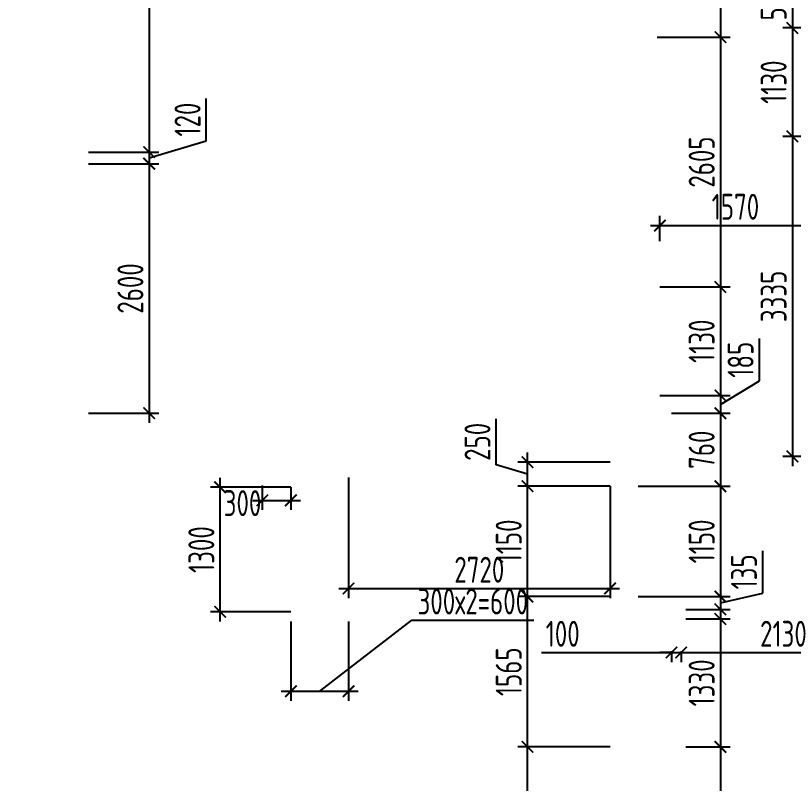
# Model space of a CAD drawing. Header units: millimetres. Extents: x -350007 to 536090, y -888 to 198380.
# Drawn here: x -218743 to -210644, y 102994 to 110994 of the extents above; entities that cross this region are included whole.
import ezdxf

# ---------------------------------------------------------------- set-up
doc = ezdxf.new("R2010")
doc.units = ezdxf.units.MM
doc.layers.add('АР_Размеры нов.', color=15, linetype='Continuous', lineweight=0)
doc.styles.add('ISOCPEUR', font='isocpeur.ttf', dxfattribs={"width": 0.7})
doc.dimstyles.new('R_100', dxfattribs={"dimtxt": 270, "dimasz": 120, "dimexe": 100, "dimexo": 0, "dimgap": 60, "dimtad": 1, "dimdec": 0, "dimrnd": 5, "dimzin": 0, "dimdsep": 46, "dimtxsty": 'ISOCPEUR', "dimblk": 'ARCHTICK', "dimcen": 0, "dimdle": 100, "dimclrd": 256, "dimclre": 256, "dimclrt": 256, "dimadec": 0, "dimazin": 0, "dimtfac": 2, "dimtdec": 0, "dimtofl": 0, "dimtmove": 1, "dimatfit": 3, "dimfxl": 1, "dimtvp": 3, "dimtolj": 1, "dimtzin": 0, "dimarcsym": 0})

# ---------------------------------------------------------------- blocks, each defined once
blk = doc.blocks.new('_ArchTick')
at = {"color": 0, "linetype": 'ByBlock', "const_width": 0.15}
blk.add_lwpolyline([(-0.5, -0.5), (0.5, 0.5)], dxfattribs=at)
blk = doc.blocks.new('*D2746')
at = {"layer": 'АР_Размеры нов.', "lineweight": -2, "ltscale": 100, "transparency": 16777216}
for p, q in [((-211404.8, 112398.7), (-211404.8, 110668.7)), ((-212063.2, 112298.7), (-211304.8, 112298.7)), ((-212063.2, 110768.7), (-211304.8, 110768.7))]:
    blk.add_line(p, q, dxfattribs=at)
at = {"layer": 'АР_Размеры нов.', "lineweight": -2, "ltscale": 100, "transparency": 16777216, "xscale": 120, "yscale": 120, "zscale": 120}
for p, rotation in [((-211404.8, 112298.7), 90), ((-211404.8, 110768.7), 270)]:
    blk.add_blockref('_ArchTick', p, dxfattribs=dict(at, rotation=rotation))
at = {"layer": 'АР_Размеры нов.', "ltscale": 100, "transparency": 16777216, "insert": (-211599.8, 111533.7), "char_height": 270, "attachment_point": 5, "rotation": 90, "style": 'ISOCPEUR'}
blk.add_mtext('\\A1;1530', dxfattribs=at)
blk = doc.blocks.new('*D2748')
at = {"layer": 'АР_Размеры нов.', "lineweight": -2, "ltscale": 100, "transparency": 16777216}
for p, q in [((-210655.5, 110964.7), (-210655.5, 109634.7)), ((-210461.8, 110864.7), (-210755.5, 110864.7)), ((-210461.8, 109734.7), (-210755.5, 109734.7))]:
    blk.add_line(p, q, dxfattribs=at)
at = {"layer": 'АР_Размеры нов.', "lineweight": -2, "ltscale": 100, "transparency": 16777216, "xscale": 120, "yscale": 120, "zscale": 120}
for p, rotation in [((-210655.5, 110864.7), 90), ((-210655.5, 109734.7), 270)]:
    blk.add_blockref('_ArchTick', p, dxfattribs=dict(at, rotation=rotation))
at = {"layer": 'АР_Размеры нов.', "ltscale": 100, "transparency": 16777216, "insert": (-210850.5, 110299.7), "char_height": 270, "attachment_point": 5, "rotation": 90, "style": 'ISOCPEUR'}
blk.add_mtext('\\A1;1130', dxfattribs=at)
blk = doc.blocks.new('*D2749')
at = {"layer": 'АР_Размеры нов.', "lineweight": -2, "ltscale": 100, "transparency": 16777216}
for p, q in [((-211404.8, 106190.7), (-211404.8, 104840.7)), ((-212261.4, 106090.7), (-211304.8, 106090.7)), ((-212261.4, 104940.7), (-211304.8, 104940.7))]:
    blk.add_line(p, q, dxfattribs=at)
at = {"layer": 'АР_Размеры нов.', "lineweight": -2, "ltscale": 100, "transparency": 16777216, "xscale": 120, "yscale": 120, "zscale": 120}
for p, rotation in [((-211404.8, 106090.7), 90), ((-211404.8, 104940.7), 270)]:
    blk.add_blockref('_ArchTick', p, dxfattribs=dict(at, rotation=rotation))
at = {"layer": 'АР_Размеры нов.', "ltscale": 100, "transparency": 16777216, "insert": (-211599.8, 105515.7), "char_height": 270, "attachment_point": 5, "rotation": 90, "style": 'ISOCPEUR'}
blk.add_mtext('\\A1;1150', dxfattribs=at)
blk = doc.blocks.new('*D2750')
at = {"layer": 'АР_Размеры нов.', "lineweight": -2, "ltscale": 100, "transparency": 16777216}
for p, q in [((-211404.8, 103475.4), (-211404.8, 101575.4)), ((-211763, 103375.4), (-211304.8, 103375.4)), ((-211763, 101675.4), (-211304.8, 101675.4))]:
    blk.add_line(p, q, dxfattribs=at)
at = {"layer": 'АР_Размеры нов.', "lineweight": -2, "ltscale": 100, "transparency": 16777216, "xscale": 120, "yscale": 120, "zscale": 120}
for p, rotation in [((-211404.8, 103375.4), 90), ((-211404.8, 101675.4), 270)]:
    blk.add_blockref('_ArchTick', p, dxfattribs=dict(at, rotation=rotation))
at = {"layer": 'АР_Размеры нов.', "ltscale": 100, "transparency": 16777216, "insert": (-211599.8, 102525.4), "char_height": 270, "attachment_point": 5, "rotation": 90, "style": 'ISOCPEUR'}
blk.add_mtext('\\A1;1700', dxfattribs=at)
blk = doc.blocks.new('*D2654')
at = {"layer": 'АР_Размеры нов.', "lineweight": -2, "ltscale": 100, "transparency": 16777216}
for p, q in [((-212033.9, 108642.4), (-212033.9, 108906.5)), ((-210461.8, 108642.4), (-210461.8, 108906.5)), ((-212133.9, 108806.5), (-210361.8, 108806.5))]:
    blk.add_line(p, q, dxfattribs=at)
at = {"layer": 'АР_Размеры нов.', "lineweight": -2, "ltscale": 100, "transparency": 16777216, "xscale": 120, "yscale": 120, "zscale": 120, "rotation": 180}
blk.add_blockref('_ArchTick', (-212033.9, 108806.5), dxfattribs=at)
at = {"layer": 'АР_Размеры нов.', "lineweight": -2, "ltscale": 100, "transparency": 16777216, "xscale": 120, "yscale": 120, "zscale": 120}
blk.add_blockref('_ArchTick', (-210461.8, 108806.5), dxfattribs=at)
at = {"layer": 'АР_Размеры нов.', "ltscale": 100, "transparency": 16777216, "insert": (-211247.9, 109001.5), "char_height": 270, "attachment_point": 5, "style": 'ISOCPEUR'}
blk.add_mtext('\\A1;1570', dxfattribs=at)
blk = doc.blocks.new('*D2730')
at = {"layer": 'АР_Размеры нов.', "lineweight": -2, "ltscale": 100, "transparency": 16777216}
for p, q in [((-216613.5, 104681.9), (-216613.5, 106179.5)), ((-215877, 106079.5), (-216713.5, 106079.5)), ((-215877, 104781.9), (-216713.5, 104781.9))]:
    blk.add_line(p, q, dxfattribs=at)
at = {"layer": 'АР_Размеры нов.', "lineweight": -2, "ltscale": 100, "transparency": 16777216, "xscale": 120, "yscale": 120, "zscale": 120}
for p, rotation in [((-216613.5, 106079.5), 90), ((-216613.5, 104781.9), 270)]:
    blk.add_blockref('_ArchTick', p, dxfattribs=dict(at, rotation=rotation))
at = {"layer": 'АР_Размеры нов.', "ltscale": 100, "transparency": 16777216, "insert": (-216808.5, 105430.7), "char_height": 270, "attachment_point": 5, "rotation": 90, "style": 'ISOCPEUR'}
blk.add_mtext('\\A1;1300', dxfattribs=at)
blk = doc.blocks.new('*D2950')
at = {"layer": 'АР_Размеры нов.', "lineweight": -2, "ltscale": 100, "transparency": 16777216}
for p, q in [((-215877, 104681.3), (-215877, 103854.5)), ((-215576.4, 103954.5), (-214618.9, 104694.8)), ((-215275.8, 104681.3), (-215275.8, 103854.5)), ((-214618.9, 104694.8), (-213346, 104694.8)), ((-215977, 103954.5), (-215175.8, 103954.5))]:
    blk.add_line(p, q, dxfattribs=at)
at = {"layer": 'АР_Размеры нов.', "lineweight": -2, "ltscale": 100, "transparency": 16777216, "xscale": 120, "yscale": 120, "zscale": 120, "rotation": 180}
blk.add_blockref('_ArchTick', (-215877, 103954.5), dxfattribs=at)
at = {"layer": 'АР_Размеры нов.', "lineweight": -2, "ltscale": 100, "transparency": 16777216, "xscale": 120, "yscale": 120, "zscale": 120}
blk.add_blockref('_ArchTick', (-215275.8, 103954.5), dxfattribs=at)
at = {"layer": 'АР_Размеры нов.', "ltscale": 100, "transparency": 16777216, "insert": (-213982.5, 104889.8), "char_height": 270, "attachment_point": 5, "style": 'ISOCPEUR'}
blk.add_mtext('\\A1;300х2=600', dxfattribs=at)
blk = doc.blocks.new('*D2799')
at = {"layer": 'АР_Размеры нов.', "lineweight": -2, "ltscale": 100, "transparency": 16777216}
for p, q in [((-216174.5, 106096.4), (-216174.5, 105843.5)), ((-215877, 106079.5), (-215877, 105843.5)), ((-216274.5, 105943.5), (-215777, 105943.5))]:
    blk.add_line(p, q, dxfattribs=at)
at = {"layer": 'АР_Размеры нов.', "lineweight": -2, "ltscale": 100, "transparency": 16777216, "xscale": 120, "yscale": 120, "zscale": 120, "rotation": 180}
blk.add_blockref('_ArchTick', (-216174.5, 105943.5), dxfattribs=at)
at = {"layer": 'АР_Размеры нов.', "lineweight": -2, "ltscale": 100, "transparency": 16777216, "xscale": 120, "yscale": 120, "zscale": 120}
blk.add_blockref('_ArchTick', (-215877, 105943.5), dxfattribs=at)
at = {"layer": 'АР_Размеры нов.', "ltscale": 100, "transparency": 16777216, "insert": (-216380, 105914.5), "char_height": 270, "attachment_point": 5, "style": 'ISOCPEUR'}
blk.add_mtext('\\A1;300', dxfattribs=at)
blk = doc.blocks.new('*D2989')
at = {"layer": 'АР_Размеры нов.', "lineweight": -2, "ltscale": 500, "transparency": 16777216}
for p, q in [((-217352.2, 115791.9), (-217352.2, 109470.6)), ((-217983.9, 115691.9), (-217252.2, 115691.9)), ((-217983.9, 109570.6), (-217252.2, 109570.6))]:
    blk.add_line(p, q, dxfattribs=at)
at = {"layer": 'АР_Размеры нов.', "lineweight": -2, "ltscale": 500, "transparency": 16777216, "xscale": 120, "yscale": 120, "zscale": 120}
for p, rotation in [((-217352.2, 115691.9), 90), ((-217352.2, 109570.6), 270)]:
    blk.add_blockref('_ArchTick', p, dxfattribs=dict(at, rotation=rotation))
at = {"layer": 'АР_Размеры нов.', "lineweight": 13, "ltscale": 500, "transparency": 16777216, "insert": (-217547.2, 112631.3), "char_height": 270, "attachment_point": 5, "rotation": 90, "style": 'ISOCPEUR'}
blk.add_mtext('\\A1;6120', dxfattribs=at)
blk = doc.blocks.new('*D2990')
at = {"layer": 'АР_Размеры нов.', "lineweight": -2, "ltscale": 500, "transparency": 16777216}
for p, q in [((-216757.2, 109689.1), (-216757.2, 110130.4)), ((-217352.2, 109510.6), (-216757.2, 109689.1)), ((-217352.2, 109670.6), (-217352.2, 109350.6)), ((-217983.9, 109570.6), (-217252.2, 109570.6)), ((-217983.9, 109450.6), (-217252.2, 109450.6))]:
    blk.add_line(p, q, dxfattribs=at)
at = {"layer": 'АР_Размеры нов.', "lineweight": -2, "ltscale": 500, "transparency": 16777216, "xscale": 120, "yscale": 120, "zscale": 120}
for p, rotation in [((-217352.2, 109570.6), 90), ((-217352.2, 109450.6), 270)]:
    blk.add_blockref('_ArchTick', p, dxfattribs=dict(at, rotation=rotation))
at = {"layer": 'АР_Размеры нов.', "lineweight": 13, "ltscale": 500, "transparency": 16777216, "insert": (-216952.2, 109909.7), "char_height": 270, "attachment_point": 5, "rotation": 90, "style": 'ISOCPEUR'}
blk.add_mtext('\\A1;120', dxfattribs=at)
blk = doc.blocks.new('*D2991')
at = {"layer": 'АР_Размеры нов.', "lineweight": -2, "ltscale": 500, "transparency": 16777216}
for p, q in [((-217352.2, 109550.6), (-217352.2, 106750.7)), ((-217983.9, 109450.6), (-217252.2, 109450.6)), ((-217983.9, 106850.7), (-217252.2, 106850.7))]:
    blk.add_line(p, q, dxfattribs=at)
at = {"layer": 'АР_Размеры нов.', "lineweight": -2, "ltscale": 500, "transparency": 16777216, "xscale": 120, "yscale": 120, "zscale": 120}
for p, rotation in [((-217352.2, 109450.6), 90), ((-217352.2, 106850.7), 270)]:
    blk.add_blockref('_ArchTick', p, dxfattribs=dict(at, rotation=rotation))
at = {"layer": 'АР_Размеры нов.', "lineweight": 13, "ltscale": 500, "transparency": 16777216, "insert": (-217547.2, 108150.6), "char_height": 270, "attachment_point": 5, "rotation": 90, "style": 'ISOCPEUR'}
blk.add_mtext('\\A1;2600', dxfattribs=at)
blk = doc.blocks.new('*D2992')
at = {"layer": 'АР_Размеры нов.', "lineweight": -2, "ltscale": 500, "transparency": 16777216}
for p, q in [((-211404.8, 110868.7), (-211404.8, 108066)), ((-212063.2, 110768.7), (-211304.8, 110768.7)), ((-212033.9, 108166), (-211304.8, 108166))]:
    blk.add_line(p, q, dxfattribs=at)
at = {"layer": 'АР_Размеры нов.', "lineweight": -2, "ltscale": 500, "transparency": 16777216, "xscale": 120, "yscale": 120, "zscale": 120}
for p, rotation in [((-211404.8, 110768.7), 90), ((-211404.8, 108166), 270)]:
    blk.add_blockref('_ArchTick', p, dxfattribs=dict(at, rotation=rotation))
at = {"layer": 'АР_Размеры нов.', "lineweight": 13, "ltscale": 500, "transparency": 16777216, "insert": (-211599.8, 109467.4), "char_height": 270, "attachment_point": 5, "rotation": 90, "style": 'ISOCPEUR'}
blk.add_mtext('\\A1;2605', dxfattribs=at)
blk = doc.blocks.new('*D2993')
at = {"layer": 'АР_Размеры нов.', "lineweight": -2, "ltscale": 500, "transparency": 16777216}
for p, q in [((-211404.8, 108266), (-211404.8, 106936)), ((-212033.9, 108166), (-211304.8, 108166)), ((-211882.8, 107036), (-211304.8, 107036))]:
    blk.add_line(p, q, dxfattribs=at)
at = {"layer": 'АР_Размеры нов.', "lineweight": -2, "ltscale": 500, "transparency": 16777216, "xscale": 120, "yscale": 120, "zscale": 120}
for p, rotation in [((-211404.8, 108166), 90), ((-211404.8, 107036), 270)]:
    blk.add_blockref('_ArchTick', p, dxfattribs=dict(at, rotation=rotation))
at = {"layer": 'АР_Размеры нов.', "lineweight": 13, "ltscale": 500, "transparency": 16777216, "insert": (-211599.8, 107601), "char_height": 270, "attachment_point": 5, "rotation": 90, "style": 'ISOCPEUR'}
blk.add_mtext('\\A1;1130', dxfattribs=at)
blk = doc.blocks.new('*D2994')
at = {"layer": 'АР_Размеры нов.', "lineweight": -2, "ltscale": 500, "transparency": 16777216}
for p, q in [((-210999.3, 107187.6), (-210999.3, 107628.9)), ((-211404.8, 106943.3), (-210999.3, 107187.6)), ((-211404.8, 107136), (-211404.8, 106750.7)), ((-212033.9, 107036), (-211304.8, 107036)), ((-211763, 106850.7), (-211304.8, 106850.7))]:
    blk.add_line(p, q, dxfattribs=at)
at = {"layer": 'АР_Размеры нов.', "lineweight": -2, "ltscale": 500, "transparency": 16777216, "xscale": 120, "yscale": 120, "zscale": 120}
for p, rotation in [((-211404.8, 107036), 90), ((-211404.8, 106850.7), 270)]:
    blk.add_blockref('_ArchTick', p, dxfattribs=dict(at, rotation=rotation))
at = {"layer": 'АР_Размеры нов.', "lineweight": 13, "ltscale": 500, "transparency": 16777216, "insert": (-211194.3, 107408.3), "char_height": 270, "attachment_point": 5, "rotation": 90, "style": 'ISOCPEUR'}
blk.add_mtext('\\A1;185', dxfattribs=at)
blk = doc.blocks.new('*D2995')
at = {"layer": 'АР_Размеры нов.', "lineweight": -2, "ltscale": 500, "transparency": 16777216}
for p, q in [((-211404.8, 106950.7), (-211404.8, 105990.7)), ((-211914, 106850.7), (-211304.8, 106850.7)), ((-211763, 106090.7), (-211304.8, 106090.7))]:
    blk.add_line(p, q, dxfattribs=at)
at = {"layer": 'АР_Размеры нов.', "lineweight": -2, "ltscale": 500, "transparency": 16777216, "xscale": 120, "yscale": 120, "zscale": 120}
for p, rotation in [((-211404.8, 106850.7), 90), ((-211404.8, 106090.7), 270)]:
    blk.add_blockref('_ArchTick', p, dxfattribs=dict(at, rotation=rotation))
at = {"layer": 'АР_Размеры нов.', "lineweight": 13, "ltscale": 500, "transparency": 16777216, "insert": (-211599.8, 106470.7), "char_height": 270, "attachment_point": 5, "rotation": 90, "style": 'ISOCPEUR'}
blk.add_mtext('\\A1;760', dxfattribs=at)
blk = doc.blocks.new('*D2996')
at = {"layer": 'АР_Размеры нов.', "lineweight": -2, "ltscale": 500, "transparency": 16777216}
for p, q in [((-210964.4, 104977.8), (-210964.4, 105419.1)), ((-211404.8, 105040.7), (-211404.8, 104707.7)), ((-211404.8, 104874.2), (-210964.4, 104977.8)), ((-212261.4, 104940.7), (-211304.8, 104940.7)), ((-211763, 104807.7), (-211304.8, 104807.7))]:
    blk.add_line(p, q, dxfattribs=at)
at = {"layer": 'АР_Размеры нов.', "lineweight": -2, "ltscale": 500, "transparency": 16777216, "xscale": 120, "yscale": 120, "zscale": 120}
for p, rotation in [((-211404.8, 104940.7), 90), ((-211404.8, 104807.7), 270)]:
    blk.add_blockref('_ArchTick', p, dxfattribs=dict(at, rotation=rotation))
at = {"layer": 'АР_Размеры нов.', "lineweight": 13, "ltscale": 500, "transparency": 16777216, "insert": (-211159.4, 105198.5), "char_height": 270, "attachment_point": 5, "rotation": 90, "style": 'ISOCPEUR'}
blk.add_mtext('\\A1;135', dxfattribs=at)
blk = doc.blocks.new('*D2997')
at = {"layer": 'АР_Размеры нов.', "lineweight": -2, "ltscale": 500, "transparency": 16777216}
for p, q in [((-211404.8, 104807.7), (-211404.8, 103275.4)), ((-211763, 104707.7), (-211304.8, 104707.7)), ((-211763, 103375.4), (-211304.8, 103375.4))]:
    blk.add_line(p, q, dxfattribs=at)
at = {"layer": 'АР_Размеры нов.', "lineweight": -2, "ltscale": 500, "transparency": 16777216, "xscale": 120, "yscale": 120, "zscale": 120}
for p, rotation in [((-211404.8, 104707.7), 90), ((-211404.8, 103375.4), 270)]:
    blk.add_blockref('_ArchTick', p, dxfattribs=dict(at, rotation=rotation))
at = {"layer": 'АР_Размеры нов.', "lineweight": 13, "ltscale": 500, "transparency": 16777216, "insert": (-211599.8, 104041.6), "char_height": 270, "attachment_point": 5, "rotation": 90, "style": 'ISOCPEUR'}
blk.add_mtext('\\A1;1330', dxfattribs=at)
blk = doc.blocks.new('*D3043')
at = {"layer": 'АР_Размеры нов.', "lineweight": -2, "ltscale": 500, "transparency": 16777216}
for p, q in [((-210655.5, 111523.9), (-210655.5, 110764.7)), ((-210461.8, 111423.9), (-210755.5, 111423.9)), ((-210461.8, 110864.7), (-210755.5, 110864.7))]:
    blk.add_line(p, q, dxfattribs=at)
at = {"layer": 'АР_Размеры нов.', "lineweight": -2, "ltscale": 500, "transparency": 16777216, "xscale": 120, "yscale": 120, "zscale": 120}
for p, rotation in [((-210655.5, 111423.9), 90), ((-210655.5, 110864.7), 270)]:
    blk.add_blockref('_ArchTick', p, dxfattribs=dict(at, rotation=rotation))
at = {"layer": 'АР_Размеры нов.', "lineweight": 13, "ltscale": 500, "transparency": 16777216, "insert": (-210850.5, 111144.3), "char_height": 270, "attachment_point": 5, "rotation": 90, "style": 'ISOCPEUR'}
blk.add_mtext('\\A1;560', dxfattribs=at)
blk = doc.blocks.new('*D3044')
at = {"layer": 'АР_Размеры нов.', "lineweight": -2, "ltscale": 500, "transparency": 16777216}
for p, q in [((-210655.5, 109834.7), (-210655.5, 106300.7)), ((-210461.8, 109734.7), (-210755.5, 109734.7)), ((-210461.8, 106400.7), (-210755.5, 106400.7))]:
    blk.add_line(p, q, dxfattribs=at)
at = {"layer": 'АР_Размеры нов.', "lineweight": -2, "ltscale": 500, "transparency": 16777216, "xscale": 120, "yscale": 120, "zscale": 120}
for p, rotation in [((-210655.5, 109734.7), 90), ((-210655.5, 106400.7), 270)]:
    blk.add_blockref('_ArchTick', p, dxfattribs=dict(at, rotation=rotation))
at = {"layer": 'АР_Размеры нов.', "lineweight": 13, "ltscale": 500, "transparency": 16777216, "insert": (-210850.5, 108067.7), "char_height": 270, "attachment_point": 5, "rotation": 90, "style": 'ISOCPEUR'}
blk.add_mtext('\\A1;3335', dxfattribs=at)
blk = doc.blocks.new('*D4021')
at = {"layer": 'АР_Размеры нов.', "lineweight": -2, "transparency": 16777216}
for p, q in [((-213267, 104358.3), (-211914, 104358.3)), ((-211914, 104358.3), (-212034, 104358.3)), ((-211914, 104373.2), (-211914, 104258.3)), ((-211914, 104358.3), (-211814, 104358.3)), ((-211814, 104373.2), (-211814, 104258.3)), ((-211814, 104358.3), (-211694, 104358.3))]:
    blk.add_line(p, q, dxfattribs=at)
at = {"layer": 'АР_Размеры нов.', "lineweight": -2, "transparency": 16777216, "xscale": 120, "yscale": 120, "zscale": 120}
blk.add_blockref('_ArchTick', (-211914, 104358.3), dxfattribs=at)
at = {"layer": 'АР_Размеры нов.', "lineweight": -2, "transparency": 16777216, "xscale": 120, "yscale": 120, "zscale": 120, "rotation": 180}
blk.add_blockref('_ArchTick', (-211814, 104358.3), dxfattribs=at)
at = {"layer": 'АР_Размеры нов.', "transparency": 16777216, "insert": (-213046.4, 104553.3), "char_height": 270, "attachment_point": 5, "style": 'ISOCPEUR'}
blk.add_mtext('\\A1;100', dxfattribs=at)
blk = doc.blocks.new('*D4022')
at = {"layer": 'АР_Размеры нов.', "lineweight": -2, "transparency": 16777216}
for p, q in [((-209682.4, 104399.8), (-209682.4, 104258.3)), ((-211914, 104358.3), (-209582.4, 104358.3)), ((-211814, 104373.2), (-211814, 104258.3))]:
    blk.add_line(p, q, dxfattribs=at)
at = {"layer": 'АР_Размеры нов.', "lineweight": -2, "transparency": 16777216, "xscale": 120, "yscale": 120, "zscale": 120, "rotation": 180}
blk.add_blockref('_ArchTick', (-211814, 104358.3), dxfattribs=at)
at = {"layer": 'АР_Размеры нов.', "lineweight": -2, "transparency": 16777216, "xscale": 120, "yscale": 120, "zscale": 120}
blk.add_blockref('_ArchTick', (-209682.4, 104358.3), dxfattribs=at)
at = {"layer": 'АР_Размеры нов.', "transparency": 16777216, "insert": (-210748.2, 104553.3), "char_height": 270, "attachment_point": 5, "style": 'ISOCPEUR'}
blk.add_mtext('\\A1;2130', dxfattribs=at)
blk = doc.blocks.new('*D7128')
at = {"layer": 'АР_Размеры нов.', "lineweight": -2, "transparency": 16777216}
for p, q in [((-213413.5, 101575.4), (-213413.5, 103475.4)), ((-212554, 103375.4), (-213513.5, 103375.4)), ((-212554, 101675.4), (-213513.5, 101675.4))]:
    blk.add_line(p, q, dxfattribs=at)
at = {"layer": 'АР_Размеры нов.', "lineweight": -2, "transparency": 16777216, "xscale": 120, "yscale": 120, "zscale": 120}
for p, rotation in [((-213413.5, 103375.4), 90), ((-213413.5, 101675.4), 270)]:
    blk.add_blockref('_ArchTick', p, dxfattribs=dict(at, rotation=rotation))
at = {"layer": 'АР_Размеры нов.', "transparency": 16777216, "insert": (-213608.5, 102525.4), "char_height": 270, "attachment_point": 5, "rotation": 90, "style": 'ISOCPEUR'}
blk.add_mtext('\\A1;1700', dxfattribs=at)
blk = doc.blocks.new('*D7129')
at = {"layer": 'АР_Размеры нов.', "lineweight": -2, "transparency": 16777216}
for p, q in [((-213413.5, 103275.4), (-213413.5, 105040.7)), ((-212554, 104940.7), (-213513.5, 104940.7)), ((-212554, 103375.4), (-213513.5, 103375.4))]:
    blk.add_line(p, q, dxfattribs=at)
at = {"layer": 'АР_Размеры нов.', "lineweight": -2, "transparency": 16777216, "xscale": 120, "yscale": 120, "zscale": 120}
for p, rotation in [((-213413.5, 104940.7), 90), ((-213413.5, 103375.4), 270)]:
    blk.add_blockref('_ArchTick', p, dxfattribs=dict(at, rotation=rotation))
at = {"layer": 'АР_Размеры нов.', "transparency": 16777216, "insert": (-213608.5, 104158), "char_height": 270, "attachment_point": 5, "rotation": 90, "style": 'ISOCPEUR'}
blk.add_mtext('\\A1;1565', dxfattribs=at)
blk = doc.blocks.new('*D7130')
at = {"layer": 'АР_Размеры нов.', "lineweight": -2, "transparency": 16777216}
for p, q in [((-213413.5, 104840.7), (-213413.5, 106190.7)), ((-212554, 106090.7), (-213513.5, 106090.7)), ((-212554, 104940.7), (-213513.5, 104940.7))]:
    blk.add_line(p, q, dxfattribs=at)
at = {"layer": 'АР_Размеры нов.', "lineweight": -2, "transparency": 16777216, "xscale": 120, "yscale": 120, "zscale": 120}
for p, rotation in [((-213413.5, 106090.7), 90), ((-213413.5, 104940.7), 270)]:
    blk.add_blockref('_ArchTick', p, dxfattribs=dict(at, rotation=rotation))
at = {"layer": 'АР_Размеры нов.', "transparency": 16777216, "insert": (-213608.5, 105515.7), "char_height": 270, "attachment_point": 5, "rotation": 90, "style": 'ISOCPEUR'}
blk.add_mtext('\\A1;1150', dxfattribs=at)
blk = doc.blocks.new('*D7131')
at = {"layer": 'АР_Размеры нов.', "lineweight": -2, "transparency": 16777216}
for p, q in [((-213738.5, 106313.2), (-213738.5, 106792.3)), ((-213413.5, 105990.7), (-213413.5, 106440.7)), ((-212554, 106340.7), (-213513.5, 106340.7)), ((-213413.5, 106215.7), (-213738.5, 106313.2)), ((-212554, 106090.7), (-213513.5, 106090.7))]:
    blk.add_line(p, q, dxfattribs=at)
at = {"layer": 'АР_Размеры нов.', "lineweight": -2, "transparency": 16777216, "xscale": 120, "yscale": 120, "zscale": 120}
for p, rotation in [((-213413.5, 106340.7), 90), ((-213413.5, 106090.7), 270)]:
    blk.add_blockref('_ArchTick', p, dxfattribs=dict(at, rotation=rotation))
at = {"layer": 'АР_Размеры нов.', "transparency": 16777216, "insert": (-213933.5, 106552.7), "char_height": 270, "attachment_point": 5, "rotation": 90, "style": 'ISOCPEUR'}
blk.add_mtext('\\A1;250', dxfattribs=at)
blk = doc.blocks.new('*D7171')
at = {"layer": 'АР_Размеры нов.', "lineweight": -2, "transparency": 16777216}
for p, q in [((-301542.1, 115210.7), (-301542.1, 114752.6)), ((-301341.3, 115050.7), (-301341.3, 114752.6)), ((-301642.1, 114852.6), (-301241.3, 114852.6)), ((-301441.7, 114852.6), (-301263.2, 114257.6)), ((-301263.2, 114257.6), (-300784.1, 114257.6)), ((-182483.9, 67738.2), (-182925.2, 67738.2)), ((-182493.8, 67218.2), (-182483.9, 67738.2)), ((-182543.8, 66845.6), (-182543.8, 67318.2)), ((-182443.8, 66845.6), (-182443.8, 67318.2)), ((-182543.8, 67218.2), (-182663.8, 67218.2)), ((-182443.8, 67218.2), (-182543.8, 67218.2)), ((-182443.8, 67218.2), (-182323.8, 67218.2))]:
    blk.add_line(p, q, dxfattribs=at)
at = {"layer": 'АР_Размеры нов.', "lineweight": -2, "transparency": 16777216, "xscale": 120, "yscale": 120, "zscale": 120, "rotation": 180}
for p in [(-301542.1, 114852.6), (-182443.8, 67218.2)]:
    blk.add_blockref('_ArchTick', p, dxfattribs=at)
at = {"layer": 'АР_Размеры нов.', "lineweight": -2, "transparency": 16777216, "xscale": 120, "yscale": 120, "zscale": 120}
for p in [(-301341.3, 114852.6), (-182543.8, 67218.2)]:
    blk.add_blockref('_ArchTick', p, dxfattribs=at)
at = {"layer": 'АР_Размеры нов.', "transparency": 16777216, "char_height": 270, "attachment_point": 5, "style": 'ISOCPEUR'}
for s, insert in [('\\A1;200', (-301023.6, 114452.6)), ('\\A1;100', (-182704.5, 67933.2))]:
    blk.add_mtext(s, dxfattribs=dict(at, insert=insert))
blk = doc.blocks.new('*D7182')
at = {"layer": 'АР_Размеры нов.', "lineweight": -2, "transparency": 16777216}
for p, q in [((-215275.8, 106180.7), (-215275.8, 104925.3)), ((-212554, 106090.7), (-212554, 104925.3)), ((-215375.8, 105025.3), (-212454, 105025.3))]:
    blk.add_line(p, q, dxfattribs=at)
at = {"layer": 'АР_Размеры нов.', "lineweight": -2, "transparency": 16777216, "xscale": 120, "yscale": 120, "zscale": 120, "rotation": 180}
blk.add_blockref('_ArchTick', (-215275.8, 105025.3), dxfattribs=at)
at = {"layer": 'АР_Размеры нов.', "lineweight": -2, "transparency": 16777216, "xscale": 120, "yscale": 120, "zscale": 120}
blk.add_blockref('_ArchTick', (-212554, 105025.3), dxfattribs=at)
at = {"layer": 'АР_Размеры нов.', "transparency": 16777216, "insert": (-213914.9, 105220.3), "char_height": 270, "attachment_point": 5, "style": 'ISOCPEUR'}
blk.add_mtext('\\A1;2720', dxfattribs=at)
blk = doc.blocks.new('*D7184')
at = {"layer": 'АР_Размеры нов.', "lineweight": -2, "transparency": 16777216}
for p, q in [((-186100.2, 131670.6), (-186002.7, 131995.6)), ((-186002.7, 131995.6), (-185655.9, 131995.6)), ((-186145.2, 131370.7), (-186145.2, 131770.6)), ((-186055.2, 131530.7), (-186055.2, 131770.6)), ((-186145.2, 131670.6), (-186265.2, 131670.6)), ((-186145.2, 131670.6), (-186055.2, 131670.6)), ((-186055.2, 131670.6), (-185935.2, 131670.6)), ((-281863.4, 59884.7), (-281863.4, 59308.8)), ((-281179, 59884.7), (-281179, 59308.8)), ((-281963.4, 59408.8), (-281079, 59408.8))]:
    blk.add_line(p, q, dxfattribs=at)
at = {"layer": 'АР_Размеры нов.', "lineweight": -2, "transparency": 16777216, "xscale": 120, "yscale": 120, "zscale": 120}
for p in [(-186145.2, 131670.6), (-281179, 59408.8)]:
    blk.add_blockref('_ArchTick', p, dxfattribs=at)
at = {"layer": 'АР_Размеры нов.', "lineweight": -2, "transparency": 16777216, "xscale": 120, "yscale": 120, "zscale": 120, "rotation": 180}
for p in [(-186055.2, 131670.6), (-281863.4, 59408.8)]:
    blk.add_blockref('_ArchTick', p, dxfattribs=at)
at = {"layer": 'АР_Размеры нов.', "transparency": 16777216, "char_height": 270, "attachment_point": 5, "style": 'ISOCPEUR'}
for s, insert in [('\\A1;90', (-185829.3, 132190.6)), ('\\A1;685', (-281521.2, 59603.8))]:
    blk.add_mtext(s, dxfattribs=dict(at, insert=insert))
blk = doc.blocks.new('*D7185')
at = {"layer": 'АР_Размеры нов.', "lineweight": -2, "transparency": 16777216}
for p, q in [((-152915.4, 120873.4), (-152915.4, 121314.7)), ((-153510.4, 120694.9), (-152915.4, 120873.4)), ((-153510.4, 120520.7), (-153510.4, 120869.1)), ((-154303.9, 120769.1), (-153410.4, 120769.1)), ((-154463.9, 120620.7), (-153410.4, 120620.7)), ((-280686, 59784.7), (-280686, 60786.4)), ((-281179, 60686.4), (-280586, 60686.4)), ((-281179, 59884.7), (-280586, 59884.7))]:
    blk.add_line(p, q, dxfattribs=at)
at = {"layer": 'АР_Размеры нов.', "lineweight": -2, "transparency": 16777216, "xscale": 120, "yscale": 120, "zscale": 120}
for p, rotation in [((-153510.4, 120769.1), 90), ((-153510.4, 120620.7), 270), ((-280686, 60686.4), 90), ((-280686, 59884.7), 270)]:
    blk.add_blockref('_ArchTick', p, dxfattribs=dict(at, rotation=rotation))
at = {"layer": 'АР_Размеры нов.', "transparency": 16777216, "char_height": 270, "attachment_point": 5, "rotation": 90, "style": 'ISOCPEUR'}
for s, insert in [('\\A1;150', (-153110.4, 121094.1)), ('\\A1;800', (-280881, 60285.5))]:
    blk.add_mtext(s, dxfattribs=dict(at, insert=insert))
blk = doc.blocks.new('*D7186')
at = {"layer": 'АР_Размеры нов.', "lineweight": -2, "transparency": 16777216}
for p, q in [((-172392.8, 113364.4), (-172392.8, 115310.7)), ((-171328.9, 115210.7), (-172492.8, 115210.7)), ((-171328.9, 113464.4), (-172492.8, 113464.4)), ((-280686, 59984.7), (-280686, 55406)), ((-281179, 59884.7), (-280586, 59884.7)), ((-281179, 55506), (-280586, 55506))]:
    blk.add_line(p, q, dxfattribs=at)
at = {"layer": 'АР_Размеры нов.', "lineweight": -2, "transparency": 16777216, "xscale": 120, "yscale": 120, "zscale": 120}
for p, rotation in [((-172392.8, 115210.7), 90), ((-172392.8, 113464.4), 270), ((-280686, 59884.7), 90), ((-280686, 55506), 270)]:
    blk.add_blockref('_ArchTick', p, dxfattribs=dict(at, rotation=rotation))
at = {"layer": 'АР_Размеры нов.', "transparency": 16777216, "char_height": 270, "attachment_point": 5, "rotation": 90, "style": 'ISOCPEUR'}
for s, insert in [('\\A1;1745', (-172587.8, 114337.6)), ('\\A1;4380', (-280881, 57695.3))]:
    blk.add_mtext(s, dxfattribs=dict(at, insert=insert))

msp = doc.modelspace()

# ---------------------------------------------------------------- dimensions: what is measured, and where the dimension line sits
at = {"layer": 'АР_Размеры нов.'}
for base, p1, p2, picture, middle in [((-186055.2, 131670.6), (-186145.2, 131370.7), (-186055.2, 131530.7), '*D7184', (-185942.7, 132190.6)), ((-281179, 59408.8), (-281863.4, 59884.7), (-281179, 59884.7), '*D7184', (-281521.2, 59603.8)), ((-301341.3, 114852.6), (-301542.1, 115210.7), (-301341.3, 115050.7), '*D7171', (-301203.2, 114452.6)), ((-212554, 105025.3), (-215275.8, 106180.7), (-212554, 106090.7), '*D7182', (-213914.9, 105220.3)), ((-209682.4, 104358.3), (-211814, 104373.2, 0.6), (-209682.4, 104399.8, 0.6), '*D4022', (-210748.2, 104553.3))]:
    dim = msp.add_linear_dim(base=base, p1=p1, p2=p2, dimstyle='R_100', override={"dimpost": '\\X'}, dxfattribs=at)
    dim.commit()
    dim.dimension.update_dxf_attribs({"geometry": picture, "text_midpoint": middle})
for base, p1, p2, picture, middle in [((-153510.4, 120769.1), (-154463.9, 120620.7), (-154303.9, 120769.1), '*D7185', (-153110.4, 120933.4)), ((-280686, 60686.4), (-281179, 59884.7), (-281179, 60686.4), '*D7185', (-280881, 60285.5)), ((-172392.8, 115210.7), (-171328.9, 113464.4), (-171328.9, 115210.7), '*D7186', (-172587.8, 114337.6)), ((-280686, 55506), (-281179, 59884.7), (-281179, 55506), '*D7186', (-280881, 57695.3)), ((-213413.5, 106340.7), (-212554, 106090.7), (-212554, 106340.7), '*D7131', (-213933.5, 106373.2)), ((-213413.5, 106090.7), (-212554, 104940.7), (-212554, 106090.7), '*D7130', (-213608.5, 105515.7)), ((-213413.5, 104940.7), (-212554, 103375.4), (-212554, 104940.7), '*D7129', (-213608.5, 104158)), ((-213413.5, 103375.4), (-212554, 101675.4), (-212554, 103375.4), '*D7128', (-213608.5, 102525.4))]:
    dim = msp.add_linear_dim(base=base, p1=p1, p2=p2, angle=90, dimstyle='R_100', override={"dimpost": '\\X'}, dxfattribs=at)
    dim.commit()
    dim.dimension.update_dxf_attribs({"geometry": picture, "text_midpoint": middle})
at = {"layer": 'АР_Размеры нов.', "lineweight": 13, "ltscale": 500}
for base, p1, p2, override, picture, middle in [((-217352.2, 109570.6), (-217983.9, 115691.9), (-217983.9, 109570.6), {"dimpost": '\\X'}, '*D2989', (-217547.2, 112631.3)), ((-210655.5, 110864.7), (-210461.8, 111423.9), (-210461.8, 110864.7), {"dimpost": '\\X'}, '*D3043', (-210850.5, 111144.3)), ((-211404.8, 108166), (-212063.2, 110768.7), (-212033.9, 108166), {"dimpost": '\\X', "dimfxl": 300, "dimarcsym": 1}, '*D2992', (-211599.8, 109467.4)), ((-217352.2, 109450.6), (-217983.9, 109570.6), (-217983.9, 109450.6), {"dimpost": '\\X'}, '*D2990', (-216952.2, 109749.1)), ((-210655.5, 106400.7), (-210461.8, 109734.7), (-210461.8, 106400.7), {"dimpost": '\\X', "dimfxl": 300, "dimarcsym": 1}, '*D3044', (-210850.5, 108067.7)), ((-217352.2, 106850.7), (-217983.9, 109450.6), (-217983.9, 106850.7), {"dimpost": '\\X'}, '*D2991', (-217547.2, 108150.6)), ((-211404.8, 107036), (-212033.9, 108166), (-211882.8, 107036), {"dimpost": '\\X', "dimfxl": 300, "dimarcsym": 1}, '*D2993', (-211599.8, 107601)), ((-211404.8, 106090.7), (-211914, 106850.7), (-211763, 106090.7), {"dimpost": '\\X'}, '*D2995', (-211599.8, 106470.7)), ((-211404.8, 103375.4), (-211763, 104707.7), (-211763, 103375.4), {"dimpost": '\\X', "dimfxl": 300, "dimarcsym": 1}, '*D2997', (-211599.8, 104041.6))]:
    dim = msp.add_linear_dim(base=base, p1=p1, p2=p2, angle=90, dimstyle='R_100', override=override, dxfattribs=at)
    dim.commit()
    dim.dimension.update_dxf_attribs({"geometry": picture, "text_midpoint": middle})
at = {"layer": 'АР_Размеры нов.'}
for base, p1, p2, picture, middle in [((-182543.8, 67218.2), (-182443.8, 66845.6), (-182543.8, 66845.6), '*D7171', (-182543.9, 67738.2)), ((-211814, 104358.3), (-211914, 104373.2), (-211814, 104373.2, 0.6), '*D4021', (-213046.4, 104245.5))]:
    dim = msp.add_linear_dim(base=base, p1=p1, p2=p2, dimstyle='R_100', override={"dimpost": '\\X'}, dxfattribs=at)
    dim.commit()
    dim.dimension.update_dxf_attribs({"geometry": picture, "text_midpoint": middle, "dimtype": 160})
at = {"layer": 'АР_Размеры нов.', "ltscale": 100}
for base, p1, p2, picture, middle in [((-211404.8, 110768.7), (-212063.2, 112298.7), (-212063.2, 110768.7), '*D2746', (-211599.8, 111533.7)), ((-210655.5, 109734.7), (-210461.8, 110864.7), (-210461.8, 109734.7), '*D2748', (-210850.5, 110299.7)), ((-216613.5, 106079.5), (-215877, 104781.9), (-215877, 106079.5), '*D2730', (-216808.5, 105430.7)), ((-211404.8, 104940.7), (-212261.4, 106090.7), (-212261.4, 104940.7), '*D2749', (-211599.8, 105515.7)), ((-211404.8, 101675.4), (-211763, 103375.4), (-211763, 101675.4), '*D2750', (-211599.8, 102525.4))]:
    dim = msp.add_linear_dim(base=base, p1=p1, p2=p2, angle=90, dimstyle='R_100', override={"dimpost": '\\X', "dimfxl": 300, "dimarcsym": 1}, dxfattribs=at)
    dim.commit()
    dim.dimension.update_dxf_attribs({"geometry": picture, "text_midpoint": middle})
dim = msp.add_linear_dim(base=(-210461.8, 108806.5), p1=(-212033.9, 108642.4), p2=(-210461.8, 108642.4), dimstyle='R_100', override={"dimpost": '\\X', "dimfxl": 2.5, "dimarcsym": 2}, dxfattribs=at)
dim.commit()
dim.dimension.update_dxf_attribs({"geometry": '*D2654', "text_midpoint": (-211247.9, 109001.5)})
at = {"layer": 'АР_Размеры нов.', "lineweight": 13, "ltscale": 500}
for base, p1, p2, picture, middle in [((-211404.8, 106850.7), (-212033.9, 107036), (-211763, 106850.7), '*D2994', (-210999.3, 107247.6)), ((-211404.8, 104807.7), (-212261.4, 104940.7), (-211763, 104807.7), '*D2996', (-210964.4, 105037.8))]:
    dim = msp.add_linear_dim(base=base, p1=p1, p2=p2, angle=90, dimstyle='R_100', override={"dimpost": '\\X', "dimfxl": 300, "dimarcsym": 1}, dxfattribs=at)
    dim.commit()
    dim.dimension.update_dxf_attribs({"geometry": picture, "text_midpoint": middle, "dimtype": 160})
at = {"layer": 'АР_Размеры нов.', "ltscale": 100}
dim = msp.add_linear_dim(base=(-215876.9843, 105943.5), p1=(-216174.5, 106096.4154), p2=(-215876.9843, 106079.4819), dimstyle='R_100', override={"dimpost": '\\X', "dimfxl": 300, "dimarcsym": 1}, dxfattribs=at)
dim.commit()
dim.dimension.update_dxf_attribs({"geometry": '*D2799', "text_midpoint": (-216380, 105719.5), "dimtype": 160})
dim = msp.add_linear_dim(base=(-215275.8, 103954.5), p1=(-215877, 104681.3), p2=(-215275.8, 104681.3), text='300х2=<>', dimstyle='R_100', override={"dimpost": '\\X', "dimfxl": 300, "dimarcsym": 1}, dxfattribs=at)
dim.commit()
dim.dimension.update_dxf_attribs({"geometry": '*D2950', "text_midpoint": (-214558.9, 104694.8), "dimtype": 160})

doc.saveas('drawing.dxf')
